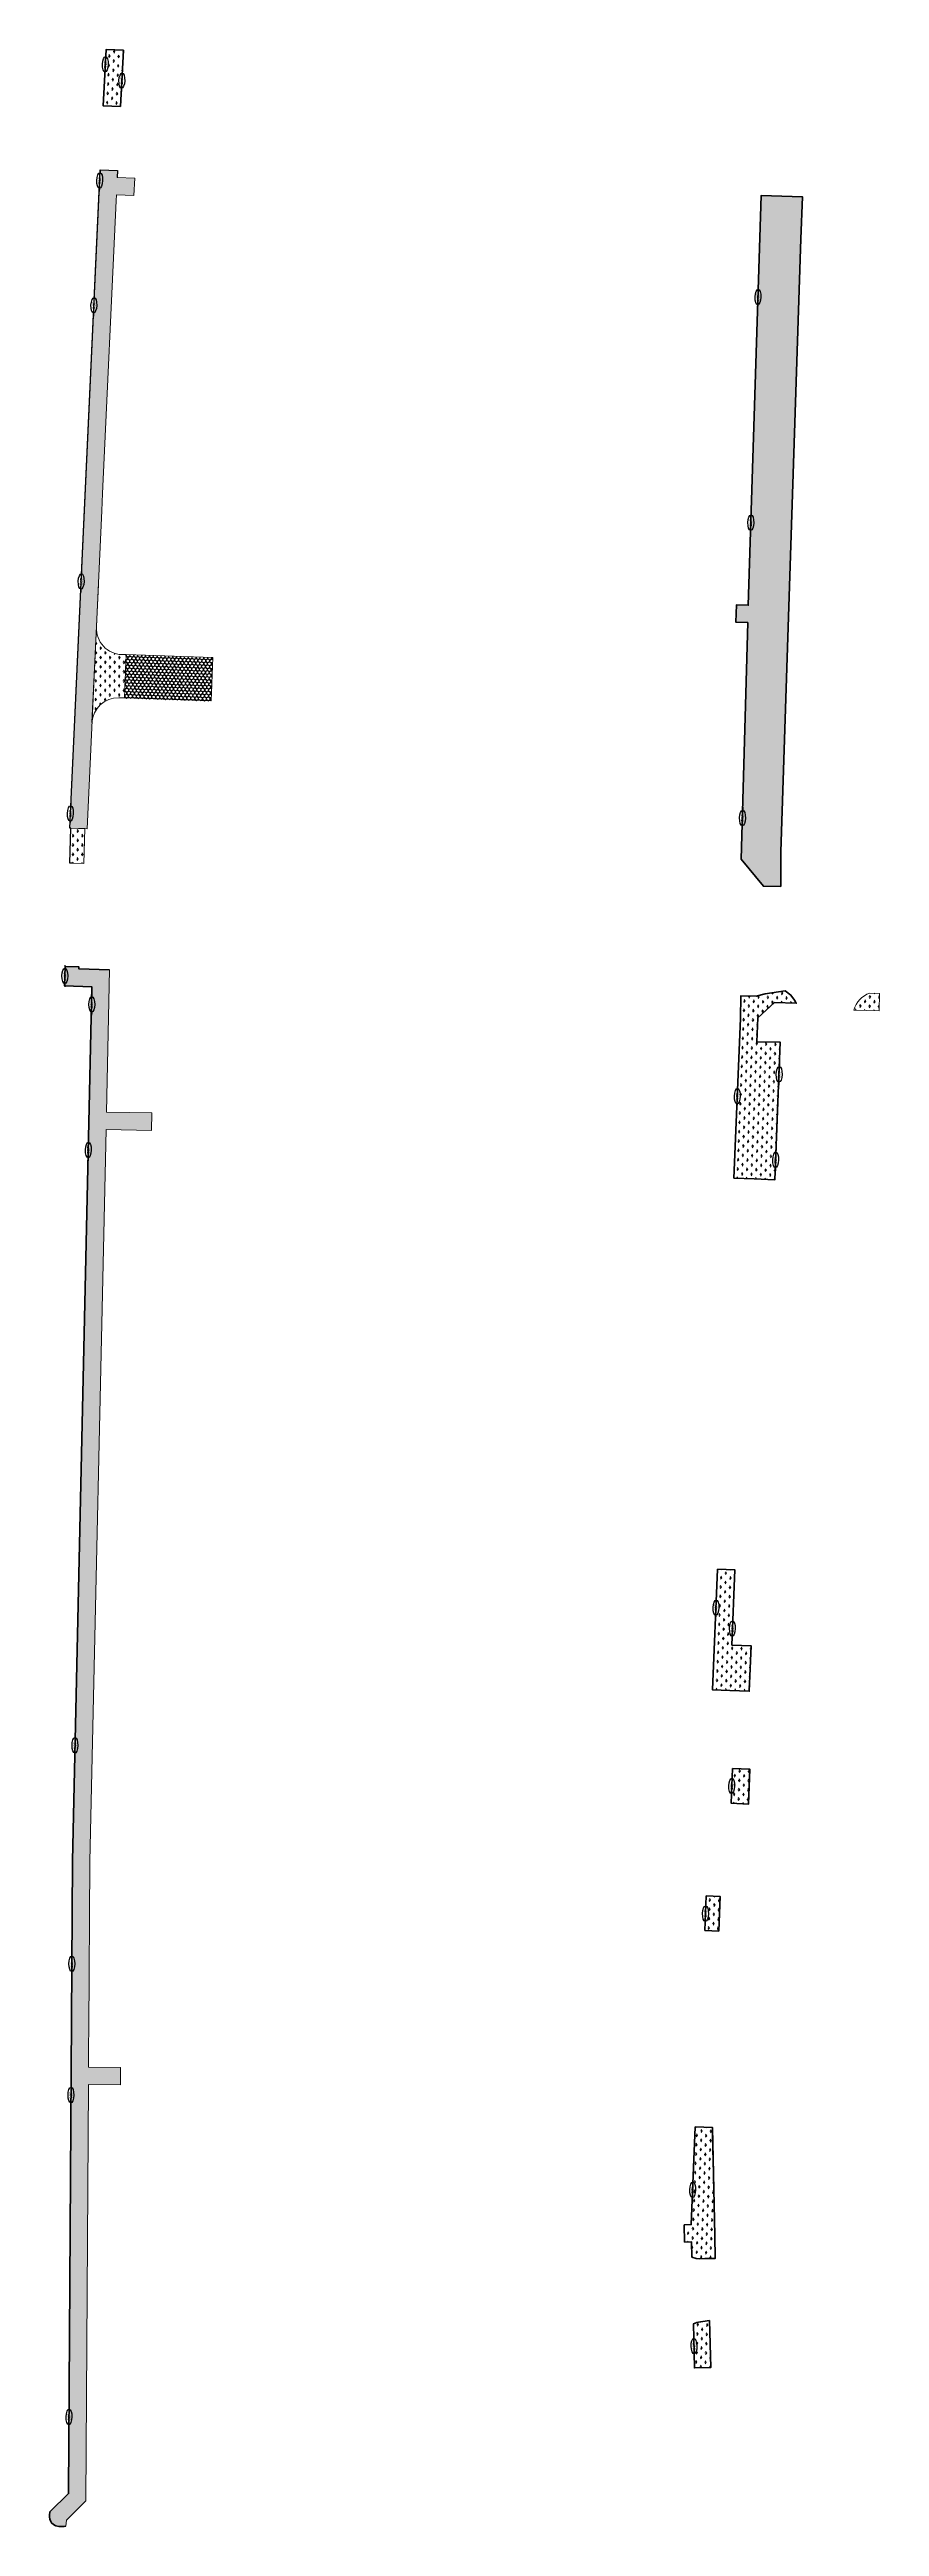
# Model space of a CAD drawing. Extents: x 2536944 to 2538528, y 7112605 to 7129181.
# Drawn here: x 2537966 to 2538444, y 7125762 to 7127188 of the extents above; entities that cross this region are included whole.
import ezdxf

# ---------------------------------------------------------------- set-up
doc = ezdxf.new("R2010")
doc.units = 0
doc.header["$MEASUREMENT"] = 0
for name, color, linetype, lineweight in [('C-SW3P-BSOD-03', 7, 'Continuous', 0), ('C-SW3P-BSOD-12', 7, 'Continuous', 0), ('C-SW3P-BSOD-13', 7, 'Continuous', 0), ('C-SW3P-BSOD-SS01', 7, 'Continuous', 0), ('C-SW3P-BSOD-SS04', 7, 'Continuous', 0), ('C-SW3P-BSOD-SS05', 7, 'Continuous', 0), ('C-SW3P-EXIT-12', 7, 'Continuous', 30), ('C-SW3P-SCFN-12', 7, 'Continuous', 30), ('C-SW3P-SCFN-13', 7, 'Continuous', 30), ('C-SW3P-SCFN-SS04', 7, 'Continuous', 30)]:
    doc.layers.add(name, color=color, linetype=linetype, lineweight=lineweight)
doc.styles.add('L80', font='simplex.shx', dxfattribs={"height": 0.006667})

# ---------------------------------------------------------------- blocks, each defined once
blk = doc.blocks.new('*U45')
at = {"layer": 'C-SW3P-SCFN-SS04'}
for p, q in [((0.1, 12.5), (0.1, 9)), ((-0.1, -9), (-0.1, -12.5))]:
    blk.add_line(p, q, dxfattribs=at)
blk.add_ellipse((0, 0), major_axis=(0.09, 8.99), ratio=0.369951, dxfattribs=at)
at = {"layer": 'C-SW3P-SCFN-SS04', "insert": (-1.5, -0.2), "char_height": 3, "width": 189.698, "attachment_point": 2, "rotation": 89.4432, "style": 'L80'}
blk.add_mtext('\\FBRIDGE.shx;SCF\\P ', dxfattribs=at)
blk = doc.blocks.new('*U59')
at = {"layer": 'C-SW3P-SCFN-13'}
for p, q in [((0.1, 12.5), (0.1, 9)), ((-0.1, -9), (-0.1, -12.5))]:
    blk.add_line(p, q, dxfattribs=at)
blk.add_ellipse((0, 0), major_axis=(0.09, 8.99), ratio=0.369951, dxfattribs=at)
at = {"layer": 'C-SW3P-SCFN-13', "insert": (-1.5, -0.2), "char_height": 3, "width": 189.698, "attachment_point": 2, "rotation": 89.4432, "style": 'L80'}
blk.add_mtext('\\FBRIDGE.shx;SCF\\P ', dxfattribs=at)
blk = doc.blocks.new('*U60')
at = {"layer": 'C-SW3P-SCFN-13'}
for p, q in [((0.1, 12.5), (0.1, 9)), ((-0.1, -9), (-0.1, -12.5))]:
    blk.add_line(p, q, dxfattribs=at)
blk.add_ellipse((0, 0), major_axis=(0.09, 8.99), ratio=0.369951, dxfattribs=at)
at = {"layer": 'C-SW3P-SCFN-13', "insert": (-1.5, -0.2), "char_height": 3, "width": 189.698, "attachment_point": 2, "rotation": 89.4432, "style": 'L80'}
blk.add_mtext('\\FBRIDGE.shx;SCF\\P ', dxfattribs=at)
blk = doc.blocks.new('*U61')
at = {"layer": 'C-SW3P-SCFN-13'}
for p, q in [((0.1, 12.5), (0.1, 9)), ((-0.1, -9), (-0.1, -12.5))]:
    blk.add_line(p, q, dxfattribs=at)
blk.add_ellipse((0, 0), major_axis=(0.09, 8.99), ratio=0.369951, dxfattribs=at)
at = {"layer": 'C-SW3P-SCFN-13', "insert": (-1.5, -0.2), "char_height": 3, "width": 189.698, "attachment_point": 2, "rotation": 89.4432, "style": 'L80'}
blk.add_mtext('\\FBRIDGE.shx;SCF\\P ', dxfattribs=at)
blk = doc.blocks.new('*U62')
at = {"layer": 'C-SW3P-SCFN-13'}
for p, q in [((0.1, 12.5), (0.1, 9)), ((-0.1, -9), (-0.1, -12.5))]:
    blk.add_line(p, q, dxfattribs=at)
blk.add_ellipse((0, 0), major_axis=(0.09, 8.99), ratio=0.369951, dxfattribs=at)
at = {"layer": 'C-SW3P-SCFN-13', "insert": (-1.5, -0.2), "char_height": 3, "width": 189.698, "attachment_point": 2, "rotation": 89.4432, "style": 'L80'}
blk.add_mtext('\\FBRIDGE.shx;SCF\\P ', dxfattribs=at)
blk = doc.blocks.new('*U63')
at = {"layer": 'C-SW3P-SCFN-13'}
for p, q in [((0.1, 12.5), (0.1, 9)), ((-0.1, -9), (-0.1, -12.5))]:
    blk.add_line(p, q, dxfattribs=at)
blk.add_ellipse((0, 0), major_axis=(0.09, 8.99), ratio=0.369951, dxfattribs=at)
at = {"layer": 'C-SW3P-SCFN-13', "insert": (-1.5, -0.2), "char_height": 3, "width": 189.698, "attachment_point": 2, "rotation": 89.4432, "style": 'L80'}
blk.add_mtext('\\FBRIDGE.shx;SCF\\P ', dxfattribs=at)
blk = doc.blocks.new('*U64')
at = {"layer": 'C-SW3P-SCFN-13'}
for p, q in [((0.1, 12.5), (0.1, 9)), ((-0.1, -9), (-0.1, -12.5))]:
    blk.add_line(p, q, dxfattribs=at)
blk.add_ellipse((0, 0), major_axis=(0.09, 8.99), ratio=0.369951, dxfattribs=at)
at = {"layer": 'C-SW3P-SCFN-13', "insert": (-1.5, -0.2), "char_height": 3, "width": 189.698, "attachment_point": 2, "rotation": 89.4432, "style": 'L80'}
blk.add_mtext('\\FBRIDGE.shx;SCF\\P ', dxfattribs=at)
blk = doc.blocks.new('*U65')
at = {"layer": 'C-SW3P-SCFN-13'}
for p, q in [((0.1, 12.5), (0.1, 9)), ((-0.1, -9), (-0.1, -12.5))]:
    blk.add_line(p, q, dxfattribs=at)
blk.add_ellipse((0, 0), major_axis=(0.09, 8.99), ratio=0.369951, dxfattribs=at)
at = {"layer": 'C-SW3P-SCFN-13', "insert": (-1.5, -0.2), "char_height": 3, "width": 189.698, "attachment_point": 2, "rotation": 89.4432, "style": 'L80'}
blk.add_mtext('\\FBRIDGE.shx;SCF\\P ', dxfattribs=at)
blk = doc.blocks.new('*U66')
at = {"layer": 'C-SW3P-SCFN-13'}
for p, q in [((0.1, 12.5), (0.1, 9)), ((-0.1, -9), (-0.1, -12.5))]:
    blk.add_line(p, q, dxfattribs=at)
blk.add_ellipse((0, 0), major_axis=(0.09, 8.99), ratio=0.369951, dxfattribs=at)
at = {"layer": 'C-SW3P-SCFN-13', "insert": (-1.5, -0.2), "char_height": 3, "width": 189.698, "attachment_point": 2, "rotation": 89.4432, "style": 'L80'}
blk.add_mtext('\\FBRIDGE.shx;SCF\\P ', dxfattribs=at)
blk = doc.blocks.new('*U67')
at = {"layer": 'C-SW3P-SCFN-13'}
for p, q in [((0.1, 12.5), (0.1, 9)), ((-0.1, -9), (-0.1, -12.5))]:
    blk.add_line(p, q, dxfattribs=at)
blk.add_ellipse((0, 0), major_axis=(0.09, 8.99), ratio=0.369951, dxfattribs=at)
at = {"layer": 'C-SW3P-SCFN-13', "insert": (-1.5, -0.2), "char_height": 3, "width": 189.698, "attachment_point": 2, "rotation": 89.4432, "style": 'L80'}
blk.add_mtext('\\FBRIDGE.shx;SCF\\P ', dxfattribs=at)
blk = doc.blocks.new('*U101')
at = {"layer": 'C-SW3P-SCFN-12'}
for p, q in [((0.1, 12.5), (0.1, 9)), ((-0.1, -9), (-0.1, -12.5))]:
    blk.add_line(p, q, dxfattribs=at)
blk.add_ellipse((0, 0), major_axis=(0.09, 8.99), ratio=0.369951, dxfattribs=at)
at = {"layer": 'C-SW3P-SCFN-12', "insert": (-1.5, -0.2), "char_height": 3, "width": 189.698, "attachment_point": 2, "rotation": 89.4432, "style": 'L80'}
blk.add_mtext('\\FBRIDGE.shx;SCF\\P ', dxfattribs=at)
blk = doc.blocks.new('*U102')
at = {"layer": 'C-SW3P-SCFN-12'}
for p, q in [((0.1, 12.5), (0.1, 9)), ((-0.1, -9), (-0.1, -12.5))]:
    blk.add_line(p, q, dxfattribs=at)
blk.add_ellipse((0, 0), major_axis=(0.09, 8.99), ratio=0.369951, dxfattribs=at)
at = {"layer": 'C-SW3P-SCFN-12', "insert": (-1.5, -0.2), "char_height": 3, "width": 189.698, "attachment_point": 2, "rotation": 89.4432, "style": 'L80'}
blk.add_mtext('\\FBRIDGE.shx;SCF\\P ', dxfattribs=at)
blk = doc.blocks.new('*U103')
at = {"layer": 'C-SW3P-SCFN-12'}
for p, q in [((0.1, 12.5), (0.1, 9)), ((-0.1, -9), (-0.1, -12.5))]:
    blk.add_line(p, q, dxfattribs=at)
blk.add_ellipse((0, 0), major_axis=(0.09, 8.99), ratio=0.369951, dxfattribs=at)
at = {"layer": 'C-SW3P-SCFN-12', "insert": (-1.5, -0.2), "char_height": 3, "width": 189.698, "attachment_point": 2, "rotation": 89.4432, "style": 'L80'}
blk.add_mtext('\\FBRIDGE.shx;SCF\\P ', dxfattribs=at)
blk = doc.blocks.new('*U104')
at = {"layer": 'C-SW3P-SCFN-12'}
for p, q in [((0.1, 12.5), (0.1, 9)), ((-0.1, -9), (-0.1, -12.5))]:
    blk.add_line(p, q, dxfattribs=at)
blk.add_ellipse((0, 0), major_axis=(0.09, 8.99), ratio=0.369951, dxfattribs=at)
at = {"layer": 'C-SW3P-SCFN-12', "insert": (-1.5, -0.2), "char_height": 3, "width": 189.698, "attachment_point": 2, "rotation": 89.4432, "style": 'L80'}
blk.add_mtext('\\FBRIDGE.shx;SCF\\P ', dxfattribs=at)
blk = doc.blocks.new('*U105')
at = {"layer": 'C-SW3P-SCFN-12'}
for p, q in [((0.1, 12.5), (0.1, 9)), ((-0.1, -9), (-0.1, -12.5))]:
    blk.add_line(p, q, dxfattribs=at)
blk.add_ellipse((0, 0), major_axis=(0.09, 8.99), ratio=0.369951, dxfattribs=at)
at = {"layer": 'C-SW3P-SCFN-12', "insert": (-1.5, -0.2), "char_height": 3, "width": 189.698, "attachment_point": 2, "rotation": 89.4432, "style": 'L80'}
blk.add_mtext('\\FBRIDGE.shx;SCF\\P ', dxfattribs=at)
blk = doc.blocks.new('*U106')
at = {"layer": 'C-SW3P-SCFN-12'}
for p, q in [((0.1, 12.5), (0.1, 9)), ((-0.1, -9), (-0.1, -12.5))]:
    blk.add_line(p, q, dxfattribs=at)
blk.add_ellipse((0, 0), major_axis=(0.09, 8.99), ratio=0.369951, dxfattribs=at)
at = {"layer": 'C-SW3P-SCFN-12', "insert": (-1.5, -0.2), "char_height": 3, "width": 189.698, "attachment_point": 2, "rotation": 89.4432, "style": 'L80'}
blk.add_mtext('\\FBRIDGE.shx;SCF\\P ', dxfattribs=at)
blk = doc.blocks.new('*U107')
at = {"layer": 'C-SW3P-SCFN-12'}
for p, q in [((0.1, 12.5), (0.1, 9)), ((-0.1, -9), (-0.1, -12.5))]:
    blk.add_line(p, q, dxfattribs=at)
blk.add_ellipse((0, 0), major_axis=(0.09, 8.99), ratio=0.369951, dxfattribs=at)
at = {"layer": 'C-SW3P-SCFN-12', "insert": (-1.5, -0.2), "char_height": 3, "width": 189.698, "attachment_point": 2, "rotation": 89.4432, "style": 'L80'}
blk.add_mtext('\\FBRIDGE.shx;SCF\\P ', dxfattribs=at)
blk = doc.blocks.new('*U108')
at = {"layer": 'C-SW3P-SCFN-12'}
for p, q in [((0.1, 12.5), (0.1, 9)), ((-0.1, -9), (-0.1, -12.5))]:
    blk.add_line(p, q, dxfattribs=at)
blk.add_ellipse((0, 0), major_axis=(0.09, 8.99), ratio=0.369951, dxfattribs=at)
at = {"layer": 'C-SW3P-SCFN-12', "insert": (-1.5, -0.2), "char_height": 3, "width": 189.698, "attachment_point": 2, "rotation": 89.4432, "style": 'L80'}
blk.add_mtext('\\FBRIDGE.shx;SCF\\P ', dxfattribs=at)
blk = doc.blocks.new('*U109')
at = {"layer": 'C-SW3P-SCFN-12'}
for p, q in [((0.1, 12.5), (0.1, 9)), ((-0.1, -9), (-0.1, -12.5))]:
    blk.add_line(p, q, dxfattribs=at)
blk.add_ellipse((0, 0), major_axis=(0.09, 8.99), ratio=0.369951, dxfattribs=at)
at = {"layer": 'C-SW3P-SCFN-12', "insert": (-1.5, -0.2), "char_height": 3, "width": 189.698, "attachment_point": 2, "rotation": 89.4432, "style": 'L80'}
blk.add_mtext('\\FBRIDGE.shx;SCF\\P ', dxfattribs=at)
blk = doc.blocks.new('*U110')
at = {"layer": 'C-SW3P-SCFN-12'}
for p, q in [((0.1, 12.5), (0.1, 9)), ((-0.1, -9), (-0.1, -12.5))]:
    blk.add_line(p, q, dxfattribs=at)
blk.add_ellipse((0, 0), major_axis=(0.09, 8.99), ratio=0.369951, dxfattribs=at)
at = {"layer": 'C-SW3P-SCFN-12', "insert": (-1.5, -0.2), "char_height": 3, "width": 189.698, "attachment_point": 2, "rotation": 89.4432, "style": 'L80'}
blk.add_mtext('\\FBRIDGE.shx;SCF\\P ', dxfattribs=at)
blk = doc.blocks.new('*U111')
at = {"layer": 'C-SW3P-SCFN-12'}
for p, q in [((0.1, 12.5), (0.1, 9)), ((-0.1, -9), (-0.1, -12.5))]:
    blk.add_line(p, q, dxfattribs=at)
blk.add_ellipse((0, 0), major_axis=(0.09, 8.99), ratio=0.369951, dxfattribs=at)
at = {"layer": 'C-SW3P-SCFN-12', "insert": (-1.5, -0.2), "char_height": 3, "width": 189.698, "attachment_point": 2, "rotation": 89.4432, "style": 'L80'}
blk.add_mtext('\\FBRIDGE.shx;SCF\\P ', dxfattribs=at)
blk = doc.blocks.new('*U112')
at = {"layer": 'C-SW3P-SCFN-12'}
for p, q in [((0.1, 12.5), (0.1, 9)), ((-0.1, -9), (-0.1, -12.5))]:
    blk.add_line(p, q, dxfattribs=at)
blk.add_ellipse((0, 0), major_axis=(0.09, 8.99), ratio=0.369951, dxfattribs=at)
at = {"layer": 'C-SW3P-SCFN-12', "insert": (-1.5, -0.2), "char_height": 3, "width": 189.698, "attachment_point": 2, "rotation": 89.4432, "style": 'L80'}
blk.add_mtext('\\FBRIDGE.shx;SCF\\P ', dxfattribs=at)
blk = doc.blocks.new('*U113')
at = {"layer": 'C-SW3P-SCFN-12'}
for p, q in [((0.1, 12.5), (0.1, 9)), ((-0.1, -9), (-0.1, -12.5))]:
    blk.add_line(p, q, dxfattribs=at)
blk.add_ellipse((0, 0), major_axis=(0.09, 8.99), ratio=0.369951, dxfattribs=at)
at = {"layer": 'C-SW3P-SCFN-12', "insert": (-1.5, -0.2), "char_height": 3, "width": 189.698, "attachment_point": 2, "rotation": 89.4432, "style": 'L80'}
blk.add_mtext('\\FBRIDGE.shx;SCF\\P ', dxfattribs=at)
blk = doc.blocks.new('*U121')
at = {"layer": 'C-SW3P-SCFN-SS04'}
for p, q in [((0.1, 12.5), (0.1, 9)), ((-0.1, -9), (-0.1, -12.5))]:
    blk.add_line(p, q, dxfattribs=at)
blk.add_ellipse((0, 0), major_axis=(0.09, 8.99), ratio=0.369951, dxfattribs=at)
at = {"layer": 'C-SW3P-SCFN-SS04', "insert": (-1.5, -0.2), "char_height": 3, "width": 189.698, "attachment_point": 2, "rotation": 89.4432, "style": 'L80'}
blk.add_mtext('\\FBRIDGE.shx;SCF\\P ', dxfattribs=at)
blk = doc.blocks.new('*U122')
at = {"layer": 'C-SW3P-SCFN-SS04'}
for p, q in [((0.1, 12.5), (0.1, 9)), ((-0.1, -9), (-0.1, -12.5))]:
    blk.add_line(p, q, dxfattribs=at)
blk.add_ellipse((0, 0), major_axis=(0.09, 8.99), ratio=0.369951, dxfattribs=at)
at = {"layer": 'C-SW3P-SCFN-SS04', "insert": (-1.5, -0.2), "char_height": 3, "width": 189.698, "attachment_point": 2, "rotation": 89.4432, "style": 'L80'}
blk.add_mtext('\\FBRIDGE.shx;SCF\\P ', dxfattribs=at)

msp = doc.modelspace()

# ---------------------------------------------------------------- hatches: boundary and pattern name
at = {"layer": 'C-SW3P-BSOD-12', "lineweight": 13}
h = msp.add_hatch(dxfattribs=at)
h.set_pattern_fill('GRASS', color=256, style=0)
h.set_pattern_definition([(-2.646, (2538001.671, 7127170.6095), (5.122, -5.6185), [1.008, -4.368]), (126.0134, (2538002.6781, 7127170.563), (15.11791, -22.225732), [1.0757, -33.34747]), (228.694, (2538002.6781, 7127170.563), (-17.103688, -20.7364), [1.0757, -33.34747]), (126.0134, (2538005.23915, 7127167.7537), (15.11791, -22.225732), [1.0757, -33.34747]), (-2.646, (2538004.4804, 7127173.1705), (5.122, -5.6185), [1.008, -4.368]), (228.694, (2538005.4874, 7127173.124), (-17.103688, -20.7364), [1.0757, -33.34747])])
h.paths.add_polyline_path([(2538001.7, 7127155.3), (2538006.7, 7127155.2), (2538007.2, 7127164.6), (2538008.3, 7127187.5), (2537998.3, 7127187.9), (2537997.2, 7127165), (2537996.7, 7127155.4), (2537997.1, 7127155.4)])
h = msp.add_hatch(dxfattribs=at)
h.set_pattern_fill('GRASS', color=256, style=0)
h.set_pattern_definition([(-2.6464, (2537993.2724, 7126981.175), (5.12204, -5.61849), [1.008, -4.368]), (126.0134, (2537994.2793, 7126981.1285), (15.1179108, -22.2257323), [1.07572, -33.34747]), (228.69377, (2537994.2793, 7126981.1285), (-17.103688, -20.7363994), [1.07572, -33.34747]), (126.0134, (2537996.8403, 7126978.3192), (15.1179108, -22.2257323), [1.07572, -33.34747]), (-2.6464, (2537996.0816, 7126983.736), (5.12204, -5.61849), [1.008, -4.368]), (228.69377, (2537997.0885, 7126983.6895), (-17.103688, -20.7363994), [1.07572, -33.34747])])
h.paths.add_polyline_path([(2537986.1, 7126739.4), (2537987.4, 7126739.3), (2537995.9, 7126922.4), (2537996.3, 7126932.4), (2538004.1, 7127100.8), (2538004.3, 7127104.2), (2538014.3, 7127103.8), (2538014.8, 7127113.8), (2538004.8, 7127114.2), (2538005, 7127118.3), (2538000, 7127118.5), (2537995, 7127118.6), (2537994.1, 7127101.3), (2537977.4, 7126739.6), (2537978.1, 7126739.6)])
h = msp.add_hatch(dxfattribs=at)
h.set_pattern_fill('GRASS', color=256, style=0)
h.set_pattern_definition([(-0.354, (2537994.5913, 7126832.5187), (5.3427, -5.4091), [1.008, -4.368]), (128.3057, (2537995.5993, 7126832.5124), (15.994798, -21.60326), [1.07572, -33.34747]), (230.986, (2537995.5993, 7126832.5124), (-16.260586, -21.403919), [1.07572, -33.34747]), (128.3057, (2537998.2706, 7126829.8079), (15.994798, -21.60326), [1.07572, -33.34747]), (-0.354, (2537997.296, 7126835.19), (5.3427, -5.4091), [1.008, -4.368]), (230.986, (2537998.3038, 7126835.1838), (-16.260586, -21.403919), [1.07572, -33.34747])])
h.paths.add_polyline_path([(2538007.3, 7126839.6, -0.417978), (2537992.8, 7126855.3), (2537992.1, 7126840.1), (2537990.2, 7126800.4, -0.410451), (2538005.7, 7126814.7), (2538008.9, 7126814.6), (2538009.8, 7126839.6)])
h = msp.add_hatch(dxfattribs=at)
h.set_pattern_fill('GRASS', color=256, style=0)
h.set_pattern_definition([(-0.354, (2537976.0123, 7126732.658), (5.3427, -5.4091), [1.008, -4.368]), (128.306, (2537977.0203, 7126732.6517), (15.9948, -21.60326), [1.0757, -33.34747]), (230.986, (2537977.0203, 7126732.6517), (-16.260586, -21.40392), [1.0757, -33.34747]), (128.306, (2537979.6917, 7126729.9471), (15.9948, -21.60326), [1.0757, -33.3475]), (-0.354, (2537978.717, 7126735.329), (5.3427, -5.4091), [1.008, -4.368]), (230.986, (2537979.7249, 7126735.323), (-16.260586, -21.40392), [1.0757, -33.34747])])
h.paths.add_polyline_path([(2537986.1, 7126739.4), (2537978.1, 7126739.6), (2537977.5, 7126719.6), (2537985.5, 7126719.4)])
h = msp.add_hatch(dxfattribs=at)
h.set_pattern_fill('GRASS', color=256, style=0)
h.set_pattern_definition([(-0.3541, (2537919.0877, 7125816.665), (5.342674, -5.40912), [1.008, -4.368]), (128.30572, (2537920.0957, 7125816.6589), (15.99479805, -21.6032598), [1.075725, -33.34747]), (230.9861, (2537920.0957, 7125816.6589), (-16.260586, -21.4039189), [1.075725, -33.34747]), (128.30572, (2537922.767, 7125813.9544), (15.99479805, -21.6032598), [1.075725, -33.34747]), (-0.3541, (2537921.7923, 7125819.3365), (5.342674, -5.40912), [1.008, -4.368]), (230.9861, (2537922.80026, 7125819.3303), (-16.260586, -21.4039189), [1.075725, -33.34747])])
h.paths.add_polyline_path([(2537988.4, 7126048.5), (2537989, 7126144.9), (2537998.3, 7126566.2), (2538024.4, 7126565.7), (2538024.6, 7126575.7), (2537998.5, 7126576.2), (2538000.3, 7126658.2), (2537982.7, 7126658.6), (2537982.7, 7126659.8), (2537974.7, 7126660), (2537974.7, 7126658.9), (2537974.4, 7126648.9), (2537990.1, 7126648.4), (2537979, 7126145.1), (2537978.6, 7126094.4), (2537976.7, 7125780.9), (2537966, 7125770.4), (2537965.8, 7125768.5), (2537965.8, 7125767.4, 0.4085), (2537971.1, 7125762), (2537973.3, 7125762, 0.023249), (2537975.1, 7125762.1), (2537975.5, 7125765.7), (2537986.7, 7125776.7), (2537988.2, 7126016.4), (2538006.6, 7126016.3), (2538006.6, 7126026.3), (2537988.2, 7126026.4), (2537988.3, 7126038.5)])
at = {"layer": 'C-SW3P-BSOD-13', "lineweight": 13}
h = msp.add_hatch(dxfattribs=at)
h.set_pattern_fill('GRASS', color=256, style=0)
h.set_pattern_definition([(-2.2818, (2538377.2885, 7127108.167), (5.15769, -5.58578), [1.008, -4.368]), (126.37798, (2538378.2957, 7127108.1269), (15.2590322, -22.1290835), [1.075725, -33.34747]), (229.05836, (2538378.2957, 7127108.1269), (-16.9713912, -20.8448143), [1.075725, -33.34747]), (126.37798, (2538380.8745, 7127105.334), (15.2590322, -22.1290835), [1.075725, -33.34747]), (-2.2818, (2538380.0814, 7127110.746), (5.15769, -5.58578), [1.008, -4.368]), (229.05836, (2538381.08855, 7127110.7058), (-16.9713912, -20.8448143), [1.075725, -33.34747])])
h.paths.add_polyline_path([(2538360.9, 7126858.2), (2538367.7, 7126858), (2538363.9, 7126721.8), (2538376.7, 7126706.2), (2538386.7, 7126706.1), (2538386.8, 7126726.1), (2538398.2, 7127079), (2538399.2, 7127103.2), (2538375.4, 7127103.8), (2538368, 7126868), (2538361.2, 7126868.2)])
h = msp.add_hatch(dxfattribs=at)
h.set_pattern_fill('GRASS', color=256, style=0)
h.set_pattern_definition([(-2.2818, (2538369.248, 7126742.1973), (5.15769, -5.58578), [1.008, -4.368]), (126.378, (2538370.2553, 7126742.1572), (15.259032, -22.1290835), [1.07572, -33.34747]), (229.05836, (2538370.2553, 7126742.1572), (-16.971391, -20.8448143), [1.07572, -33.34747]), (126.378, (2538372.8341, 7126739.3643), (15.259032, -22.1290835), [1.07572, -33.34747]), (-2.2818, (2538372.041, 7126744.776), (5.15769, -5.58578), [1.008, -4.368]), (229.05836, (2538373.0482, 7126744.736), (-16.9713912, -20.8448143), [1.07572, -33.34747])])
h.paths.add_polyline_path([(2538363.6, 7126630), (2538359.7, 7126538.1), (2538371.5, 7126537.7), (2538383.3, 7126537.2), (2538386.3, 7126616.5), (2538373, 7126616.6), (2538373.6, 7126630.4), (2538383.2, 7126639.3), (2538395.6, 7126638.9), (2538395, 7126640.1), (2538392.5, 7126643.5), (2538389.3, 7126646.1), (2538377.7, 7126644.3), (2538372.6, 7126643), (2538363.7, 7126643.1)])
h = msp.add_hatch(dxfattribs=at)
h.set_pattern_fill('GRASS', color=256, style=0)
h.set_pattern_definition([(-2.282, (2538350.464, 7126275.962), (5.1577, -5.5858), [1.008, -4.368]), (126.378, (2538351.47124, 7126275.9217), (15.259032, -22.129084), [1.07572, -33.34747]), (229.0584, (2538351.47124, 7126275.9217), (-16.971391, -20.844814), [1.07572, -33.34747]), (126.378, (2538354.0501, 7126273.1288), (15.259032, -22.129084), [1.07572, -33.34747]), (-2.282, (2538353.257, 7126278.5406), (5.1577, -5.5858), [1.008, -4.368]), (229.0584, (2538354.2641, 7126278.5005), (-16.971391, -20.844814), [1.07572, -33.34747])])
h.paths.add_polyline_path([(2538347.5, 7126243.6), (2538357.5, 7126243.2), (2538368.6, 7126242.8), (2538369.7, 7126268.9), (2538358.6, 7126269.4), (2538360.3, 7126312.7), (2538350.3, 7126313.1)])
h = msp.add_hatch(dxfattribs=at)
h.set_pattern_fill('GRASS', color=256, style=0)
h.set_pattern_definition([(-2.28, (2538345.074, 7126117.2443), (5.1577, -5.5858), [1.008, -4.368]), (126.378, (2538346.0811, 7126117.2042), (15.25903, -22.129084), [1.0757, -33.3475]), (229.0584, (2538346.0811, 7126117.2042), (-16.97139, -20.844814), [1.0757, -33.3475]), (126.378, (2538348.6599, 7126114.4113), (15.25903, -22.129084), [1.0757, -33.3475]), (-2.28, (2538347.867, 7126119.823), (5.1577, -5.5858), [1.008, -4.368]), (229.0584, (2538348.874, 7126119.783), (-16.97139, -20.844814), [1.0757, -33.34747])])
h.paths.add_polyline_path([(2538343, 7126106.4), (2538343, 7126105), (2538351, 7126104.7), (2538351.8, 7126124.7), (2538343.8, 7126125)])
h = msp.add_hatch(dxfattribs=at)
h.set_pattern_fill('GRASS', color=256, style=0)
h.set_pattern_definition([(-2.282, (2538339.034, 7125952.128), (5.1577, -5.5858), [1.008, -4.368]), (126.378, (2538340.0413, 7125952.08775), (15.259032, -22.129084), [1.07572, -33.34747]), (229.0584, (2538340.0413, 7125952.08775), (-16.971391, -20.844814), [1.07572, -33.34747]), (126.378, (2538342.62016, 7125949.29486), (15.259032, -22.129084), [1.07572, -33.34747]), (-2.282, (2538341.827, 7125954.7067), (5.1577, -5.5858), [1.008, -4.368]), (229.0584, (2538342.8342, 7125954.6666), (-16.971391, -20.844814), [1.07572, -33.34747])])
h.paths.add_polyline_path([(2538335.2, 7125935.8), (2538331.2, 7125935.7), (2538331.4, 7125925.7), (2538335.4, 7125925.8), (2538335.6, 7125917.1), (2538337.9, 7125916.2), (2538340.3, 7125916), (2538344.5, 7125916.4), (2538345.5, 7125916.3), (2538349, 7125916.3), (2538348.7, 7125929.5), (2538347.3, 7125986.4), (2538347.4, 7125991.7), (2538337.5, 7125992)])
h = msp.add_hatch(dxfattribs=at)
h.set_pattern_fill('GRASS', color=256, style=0)
h.set_pattern_definition([(-2.282, (2538338.111, 7125872.838), (5.1577, -5.5858), [1.008, -4.368]), (126.378, (2538339.11795, 7125872.7976), (15.259032, -22.129084), [1.0757, -33.34747]), (229.0584, (2538339.11795, 7125872.7976), (-16.97139, -20.844814), [1.0757, -33.34747]), (126.378, (2538341.6968, 7125870.00474), (15.259032, -22.129084), [1.0757, -33.34747]), (-2.282, (2538340.9036, 7125875.4166), (5.1577, -5.5858), [1.008, -4.368]), (229.0584, (2538341.9108, 7125875.3765), (-16.97139, -20.844814), [1.0757, -33.34747])])
h.paths.add_polyline_path([(2538337, 7125853.3), (2538346.4, 7125853.5), (2538345.7, 7125880.5), (2538340.5, 7125879.9), (2538338.4, 7125879.5), (2538336.5, 7125878.7)])
at = {"layer": 'C-SW3P-BSOD-SS04', "lineweight": 13}
h = msp.add_hatch(dxfattribs=at)
h.set_pattern_fill('GRASS', color=256, style=0)
h.set_pattern_definition([(-1.983, (2538359.4893, 7126188.908), (5.1867, -5.5588), [1.008, -4.368]), (126.6765, (2538360.4967, 7126188.8733), (15.37411, -22.04929), [1.0757, -33.3475]), (229.357, (2538360.4967, 7126188.8733), (-16.86257, -20.932945), [1.0757, -33.3475]), (126.6765, (2538363.0901, 7126186.0939), (15.37411, -22.04929), [1.0757, -33.3475]), (-1.983, (2538362.269, 7126191.5016), (5.1867, -5.5588), [1.008, -4.368]), (229.357, (2538363.2761, 7126191.4667), (-16.86257, -20.932945), [1.0757, -33.3475])])
h.paths.add_polyline_path([(2538359, 7126198.3), (2538358.2, 7126178.3), (2538368.2, 7126177.9), (2538369, 7126197.9)])
at = {"layer": 'C-SW3P-BSOD-SS05', "lineweight": 13}
h = msp.add_hatch(dxfattribs=at)
h.set_pattern_fill('GRASS', color=256, style=0)
h.set_pattern_definition([(-1.983, (2538434.6793, 7126639.9334), (5.1867, -5.5588), [1.008, -4.368]), (126.676, (2538435.6867, 7126639.8985), (15.37411, -22.04929), [1.0757, -33.3475]), (229.357, (2538435.6867, 7126639.8985), (-16.86257, -20.932945), [1.0757, -33.3475]), (126.6765, (2538438.28, 7126637.1191), (15.37411, -22.04929), [1.0757, -33.3475]), (-1.983, (2538437.4587, 7126642.527), (5.1867, -5.5588), [1.008, -4.368]), (229.357, (2538438.4661, 7126642.49185), (-16.86257, -20.932945), [1.0757, -33.3475])])
h.paths.add_polyline_path([(2538438, 7126644.7, 0.248549), (2538428.8, 7126634.9), (2538443.3, 7126634.5), (2538443.5, 7126644.5)])
at = {"layer": 'C-SW3P-EXIT-12'}
h = msp.add_hatch(dxfattribs=at)
h.set_pattern_fill('HONEY', color=256, style=0)
h.set_pattern_definition([(88.017, (2538038.489, 7126824.253), (4.36103, -3.51304), [1.12, -2.24]), (151.4516, (2538038.5278, 7126825.3722), (4.36103, -3.513035), [1.2522, -13.77418]), (204.5817, (2538037.4279, 7126825.9707), (-4.593602, -3.20294), [1.2522, -13.77418]), (268.017, (2538036.289, 7126825.4498), (-4.5936, -3.20294), [1.12, -2.24]), (-28.5484, (2538036.2504, 7126824.3304), (8.838346, -3.668083), [1.2522, -13.77418]), (24.5817, (2538037.3503, 7126823.732), (-4.593602, -3.20294), [1.2522, -13.77418]), (88.017, (2538036.2504, 7126824.3304), (4.361, -3.51304), [1.12, -2.24]), (151.4516, (2538036.2892, 7126825.4498), (4.36103, -3.513035), [1.2522, -13.77418]), (88.017, (2538037.428, 7126825.9707), (4.361, -3.51304), [0.56, -2.8]), (88.017, (2538037.331, 7126823.1723), (4.361, -3.51304), [0.56, -2.8]), (151.4516, (2538037.3503, 7126823.732), (4.36103, -3.513035), [1.2522, -13.77418]), (204.5817, (2538036.2504, 7126824.3304), (-4.593602, -3.20294), [1.2522, -13.77418]), (24.5817, (2538035.1117, 7126823.8095), (-4.593602, -3.20294), [1.2522, -13.77418]), (268.017, (2538037.4472, 7126826.5303), (-4.5936, -3.20294), [0.56, -2.8]), (-28.5484, (2538037.4279, 7126825.9707), (8.838346, -3.668083), [1.2522, -13.77418]), (24.5817, (2538038.5278, 7126825.3722), (-4.593602, -3.20294), [1.2522, -13.77418]), (151.4516, (2538039.589, 7126823.6545), (4.36103, -3.513035), [1.2522, -13.77418]), (204.5817, (2538038.4891, 7126824.2529), (-4.593602, -3.20294), [1.2522, -13.77418]), (268.017, (2538037.3503, 7126823.732), (-4.5936, -3.20294), [0.56, -2.8]), (-28.5484, (2538035.1892, 7126826.0482), (8.838346, -3.668083), [1.2522, -13.77418]), (24.5817, (2538036.2892, 7126825.4498), (-4.593602, -3.20294), [1.2522, -13.77418]), (88.017, (2538035.189, 7126826.048), (4.361, -3.51304), [0.56, -2.8]), (268.017, (2538035.1117, 7126823.8095), (-4.5936, -3.20294), [0.56, -2.8])])
h.paths.add_polyline_path([(2538058.9, 7126812.9), (2538059.7, 7126837.9), (2538009.8, 7126839.6), (2538008.9, 7126814.6)])

# ---------------------------------------------------------------- linework, layer by layer
at = {"layer": 'C-SW3P-BSOD-03', "lineweight": 13}
msp.add_line((2537977.4, 7126739.6), (2537987.4, 7126739.3), dxfattribs=at)
at = {"layer": 'C-SW3P-BSOD-12', "lineweight": 13}
for p, q in [((2537992.1, 7126840.1), (2537993.9, 7126880)), ((2537965.8, 7125768.5), (2537965.8, 7125767.4))]:
    msp.add_line(p, q, dxfattribs=at)
at = {"layer": 'C-SW3P-BSOD-12', "lineweight": 13, "flags": 128}
for points in [[(2538001.7, 7127155.3), (2538006.7, 7127155.2), (2538007.2, 7127164.6), (2538008.3, 7127187.5), (2537998.3, 7127187.9), (2537997.2, 7127165), (2537996.7, 7127155.4), (2537997.1, 7127155.4)], [(2537986.1, 7126739.4), (2537987.4, 7126739.3), (2537995.9, 7126922.4), (2537996.3, 7126932.4), (2538004.1, 7127100.8), (2538004.3, 7127104.2), (2538014.3, 7127103.8), (2538014.8, 7127113.8), (2538004.8, 7127114.2), (2538005, 7127118.3), (2538000, 7127118.5), (2537995, 7127118.6), (2537994.1, 7127101.3), (2537977.4, 7126739.6), (2537978.1, 7126739.6)], [(2537986.1, 7126739.4), (2537978.1, 7126739.6), (2537977.5, 7126719.6), (2537985.5, 7126719.4)]]:
    msp.add_lwpolyline(points, close=True, dxfattribs=at)
for points in [[(2537992.8, 7126855.3), (2537990.2, 7126800.4, -0.410451), (2538005.7, 7126814.7), (2538008.9, 7126814.6), (2538009.8, 7126839.6), (2538007.3, 7126839.6, -0.41798)], [(2537988.4, 7126048.5), (2537989, 7126144.9), (2537998.3, 7126566.2), (2538024.4, 7126565.7), (2538024.6, 7126575.7), (2537998.5, 7126576.2), (2538000.3, 7126658.2), (2537982.7, 7126658.6), (2537982.7, 7126659.8), (2537974.7, 7126660), (2537974.7, 7126658.9), (2537974.4, 7126648.9), (2537990.1, 7126648.4), (2537979, 7126145.1), (2537978.6, 7126094.4), (2537976.7, 7125780.9), (2537966, 7125770.4), (2537965.8, 7125768.5), (2537965.8, 7125767.4, 0.4085), (2537971.1, 7125762), (2537973.3, 7125762, 0.023249), (2537975.1, 7125762.1), (2537975.5, 7125765.7), (2537986.7, 7125776.7), (2537988.2, 7126016.4), (2538006.6, 7126016.3), (2538006.6, 7126026.3), (2537988.2, 7126026.4), (2537988.3, 7126038.5)]]:
    msp.add_lwpolyline(points, format="xyb", close=True, dxfattribs=at)
at = {"layer": 'C-SW3P-BSOD-13', "lineweight": 13, "flags": 128}
for points in [[(2538360.9, 7126858.2), (2538367.7, 7126858), (2538363.9, 7126721.8), (2538376.7, 7126706.2), (2538386.7, 7126706.1), (2538386.8, 7126726.1), (2538398.2, 7127079), (2538399.2, 7127103.2), (2538375.4, 7127103.8), (2538368, 7126868), (2538361.2, 7126868.2)], [(2538363.6, 7126630), (2538359.7, 7126538.1), (2538371.5, 7126537.7), (2538383.3, 7126537.2), (2538386.3, 7126616.5), (2538373, 7126616.6), (2538373.6, 7126630.4), (2538383.2, 7126639.3), (2538395.6, 7126638.9), (2538395, 7126640.1), (2538392.5, 7126643.5), (2538389.3, 7126646.1), (2538377.7, 7126644.3), (2538372.6, 7126643), (2538363.7, 7126643.1)], [(2538347.5, 7126243.6), (2538357.5, 7126243.2), (2538368.6, 7126242.8), (2538369.7, 7126268.9), (2538358.6, 7126269.4), (2538360.3, 7126312.7), (2538350.3, 7126313.1)], [(2538343, 7126106.4), (2538343, 7126105), (2538351, 7126104.7), (2538351.8, 7126124.7), (2538343.8, 7126125)], [(2538335.2, 7125935.8), (2538331.2, 7125935.7), (2538331.4, 7125925.7), (2538335.4, 7125925.8), (2538335.6, 7125917.1), (2538337.9, 7125916.2), (2538340.3, 7125916), (2538344.5, 7125916.4), (2538345.5, 7125916.3), (2538349, 7125916.3), (2538348.7, 7125929.5), (2538347.3, 7125986.4), (2538347.4, 7125991.7), (2538337.5, 7125992)], [(2538337, 7125853.3), (2538346.4, 7125853.5), (2538345.7, 7125880.5), (2538340.5, 7125879.9), (2538338.4, 7125879.5), (2538336.5, 7125878.7)]]:
    msp.add_lwpolyline(points, close=True, dxfattribs=at)
at = {"layer": 'C-SW3P-BSOD-SS01', "lineweight": 13}
for p, q in [((2538398.2, 7127079), (2538399.2, 7127103.2)), ((2538386.3, 7126616.5), (2538376.3, 7126616.6)), ((2538383.3, 7126537.2), (2538359.7, 7126538.1)), ((2538369.7, 7126268.9), (2538368.6, 7126242.8)), ((2538347.5, 7126243.6), (2538368.6, 7126242.8))]:
    msp.add_line(p, q, dxfattribs=at)
at = {"layer": 'C-SW3P-BSOD-SS04', "lineweight": 13, "flags": 128}
msp.add_lwpolyline([(2538359, 7126198.3), (2538358.2, 7126178.3), (2538368.2, 7126177.9), (2538369, 7126197.9)], close=True, dxfattribs=at)
at = {"layer": 'C-SW3P-BSOD-SS04', "lineweight": 0, "flags": 128}
msp.add_lwpolyline([(2538359, 7126198.3), (2538358.2, 7126178.3), (2538368.2, 7126177.9), (2538369, 7126197.9)], close=True, dxfattribs=at)
at = {"layer": 'C-SW3P-BSOD-SS05', "lineweight": 13, "flags": 128}
msp.add_lwpolyline([(2538438, 7126644.7, 0.248549), (2538428.8, 7126634.9), (2538443.3, 7126634.5), (2538443.5, 7126644.5)], format="xyb", close=True, dxfattribs=at)
at = {"layer": 'C-SW3P-BSOD-SS05', "lineweight": 0, "flags": 128}
msp.add_lwpolyline([(2538438, 7126644.7, 0.248549), (2538428.8, 7126634.9), (2538443.3, 7126634.5), (2538443.5, 7126644.5)], format="xyb", close=True, dxfattribs=at)
at = {"layer": 'C-SW3P-EXIT-12', "lineweight": 13, "flags": 128}
msp.add_lwpolyline([(2538058.9, 7126812.9), (2538059.7, 7126837.9), (2538009.8, 7126839.6), (2538008.9, 7126814.6)], close=True, dxfattribs=at)
at = {"layer": 'C-SW3P-SCFN-12', "lineweight": 40, "flags": 128}
msp.add_lwpolyline([(2538006.7, 7127155.2), (2538008.3, 7127187.5), (2537998.3, 7127187.9), (2537996.7, 7127155.4)], close=True, dxfattribs=at)
at = {"layer": 'C-SW3P-SCFN-12', "flags": 128}
msp.add_lwpolyline([(2537979.5, 7126719.6), (2537977.5, 7126719.6), (2537978.1, 7126739.6), (2537977.4, 7126739.6), (2537995, 7127118.6), (2538005, 7127118.3), (2538004.8, 7127114.2)], dxfattribs=at)
at = {"layer": 'C-SW3P-SCFN-12', "lineweight": 40, "flags": 128}
msp.add_lwpolyline([(2537975.1, 7125762.1), (2537974.2, 7125762), (2537973.3, 7125762), (2537971.1, 7125762), (2537969.5, 7125762.3), (2537968, 7125763.1), (2537967, 7125764), (2537966.3, 7125765.2), (2537965.9, 7125766.3), (2537965.8, 7125767.5), (2537965.8, 7125768.5), (2537966, 7125770.4), (2537976.7, 7125780.9), (2537979, 7126145.1), (2537990.1, 7126648.4), (2537974.4, 7126648.9), (2537974.7, 7126660), (2537982.7, 7126659.8), (2537982.7, 7126658.6), (2538000.3, 7126658.2)], dxfattribs=at)
at = {"layer": 'C-SW3P-SCFN-13', "lineweight": 40, "flags": 128}
for points in [[(2538363.9, 7126721.8), (2538376.7, 7126706.2), (2538386.7, 7126706.1), (2538386.8, 7126726.1), (2538398.2, 7127079), (2538399.2, 7127103.2), (2538375.4, 7127103.8), (2538368, 7126868), (2538361.2, 7126868.2), (2538360.9, 7126858.2), (2538367.7, 7126858)], [(2538359.7, 7126538.1), (2538371.5, 7126537.7), (2538383.3, 7126537.2), (2538386.3, 7126616.5), (2538373, 7126616.6), (2538373.6, 7126630.4), (2538383.2, 7126639.3), (2538395.6, 7126638.9), (2538394.6, 7126640.7), (2538392.5, 7126643.5), (2538389.3, 7126646), (2538377.7, 7126644.3), (2538372.6, 7126643), (2538363.7, 7126643.1), (2538363.6, 7126630)], [(2538350.3, 7126313.1), (2538347.5, 7126243.6), (2538357.5, 7126243.2), (2538368.6, 7126242.8), (2538369.7, 7126268.9), (2538358.6, 7126269.4), (2538360.3, 7126312.7)], [(2538359, 7126198.3), (2538358.2, 7126178.3), (2538368.2, 7126177.9), (2538369, 7126197.9)], [(2538343, 7126105), (2538351, 7126104.7), (2538351.8, 7126124.7), (2538343.8, 7126125)], [(2538331.2, 7125935.7), (2538331.4, 7125925.7), (2538335.4, 7125925.8), (2538335.6, 7125917.1), (2538338.1, 7125916.2), (2538339.8, 7125916.1), (2538343.1, 7125916.3), (2538345, 7125916.3), (2538345.4, 7125916.3), (2538349, 7125916.3), (2538348.7, 7125929.5), (2538347.4, 7125991.7), (2538337.5, 7125992), (2538335.2, 7125935.8)], [(2538345.7, 7125880.5), (2538339.4, 7125879.7), (2538338.4, 7125879.5), (2538336.5, 7125878.7), (2538337, 7125853.3), (2538346.4, 7125853.5)]]:
    msp.add_lwpolyline(points, close=True, dxfattribs=at)

# ---------------------------------------------------------------- block references
at = {"layer": 'C-SW3P-SCFN-12'}
for name, p, xscale, yscale, zscale, rotation in [('*U112', (2537997.9, 7127179.4), 0.5, 0.5, 0.5, 357.8842001362914), ('*U113', (2538007.4, 7127170), 0.5000000000000001, 0.5000000000000001, 0.5000000000000001, 357.840752141683), ('*U111', (2537994.7, 7127112.5), 0.5000000000000001, 0.5000000000000001, 0.5000000000000001, 357.8952531826042), ('*U110', (2537991.3, 7127040.7), 0.5000000000000001, 0.5000000000000001, 0.5000000000000001, 358.0719178414465), ('*U109', (2537984, 7126881.7), 0.5000000000000001, 0.5000000000000001, 0.5000000000000001, 357.9718687309374), ('*U108', (2537977.8, 7126748.1), 0.5000000000000001, 0.5000000000000001, 0.5000000000000001, 357.8973874461023), ('*U107', (2537974.6, 7126654.6), 0.5000000000000001, 0.5000000000000001, 0.5000000000000001, 359.8418662082639), ('*U106', (2537990.1, 7126638.2), 0.5000000000000001, 0.5000000000000001, 0.5000000000000001, 359.8418662082639), ('*U105', (2537988.1, 7126554.4), 0.5000000000000001, 0.5000000000000001, 0.5000000000000001, 359.8418662082639), ('*U104', (2537980.4, 7126211.6), 0.5000000000000001, 0.5000000000000001, 0.5000000000000001, 359.8418662082639), ('*U103', (2537978.6, 7126085.9), 0.5000000000000001, 0.5000000000000001, 0.5000000000000001, 359.8418662082639), ('*U102', (2537978.1, 7126010.3), 0.5000000000000001, 0.5000000000000001, 0.5000000000000001, 359.8418662082639), ('*U101', (2537977, 7125825.1), 0.5000000000000001, 0.5000000000000001, 0.5000000000000001, 359.8418662082639)]:
    msp.add_blockref(name, p, dxfattribs=dict(at, xscale=xscale, yscale=yscale, zscale=zscale, rotation=rotation))
at = {"layer": 'C-SW3P-SCFN-13', "xscale": 0.5, "yscale": 0.5, "zscale": 0.5}
for name, p, rotation in [('*U59', (2538373.6, 7127045.4), 358.7504317537438), ('*U60', (2538369.5, 7126915.5), 358.7504317537438), ('*U61', (2538364.7, 7126745.5), 358.7504317537438), ('*U62', (2538361.7, 7126585.4), 358.7504317537438), ('*U63', (2538349.4, 7126290.9), 358.7504317537438), ('*U64', (2538358.9, 7126278.9), 358.7504317537438), ('*U65', (2538343.4, 7126114.8), 358.7504317537438), ('*U66', (2538336, 7125955.8), 358.7504317537438), ('*U67', (2538336.8, 7125865.8), 1.795799607221505)]:
    msp.add_blockref(name, p, dxfattribs=dict(at, rotation=rotation))
at = {"layer": 'C-SW3P-SCFN-SS04', "xscale": 0.4999999999999999, "yscale": 0.4999999999999999, "zscale": 0.4999999999999999, "rotation": 358.7308577534262}
for name, p in [('*U121', (2538385.8, 7126597.9)), ('*U122', (2538383.8, 7126548.7)), ('*U45', (2538358.5, 7126188.3))]:
    msp.add_blockref(name, p, dxfattribs=at)

doc.saveas('drawing.dxf')
